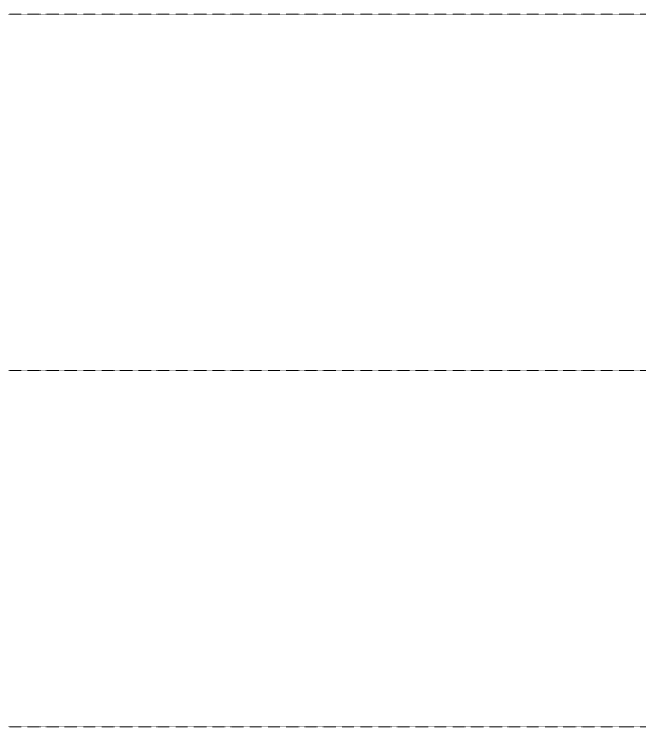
# Model space of a CAD drawing. Extents: x -181672 to 290600, y -29000 to 395522.
# Drawn here: x 264013 to 290600, y 60000 to 90000 of the extents above; entities that cross this region are included whole.
import ezdxf

# ---------------------------------------------------------------- set-up
doc = ezdxf.new("R2010")
doc.units = 0
doc.header["$LTSCALE"] = 10
doc.linetypes.add('H12PL2$0$JJP_三點線', pattern=[0.9, 0.3, -0.15, 0, -0.15, 0, -0.15, 0, -0.15])
doc.layers.add('H12PL2$0$S-GRID', color=252, linetype='Continuous')

# ---------------------------------------------------------------- blocks, each defined once
blk = doc.blocks.new('H12PL2')
at = {"layer": 'H12PL2$0$S-GRID', "linetype": 'H12PL2$0$JJP_三點線', "lineweight": 0}
for p, q in [((-29000, 90000), (289600, 90000)), ((289600, 90000), (290600, 90000)), ((-29000, 75000), (289600, 75000)), ((289600, 75000), (290600, 75000)), ((-29000, 60000), (289600, 60000)), ((289600, 60000), (290600, 60000))]:
    blk.add_line(p, q, dxfattribs=at)

msp = doc.modelspace()

# ---------------------------------------------------------------- block references
msp.add_blockref('H12PL2', (0, 0))

doc.saveas('drawing.dxf')
